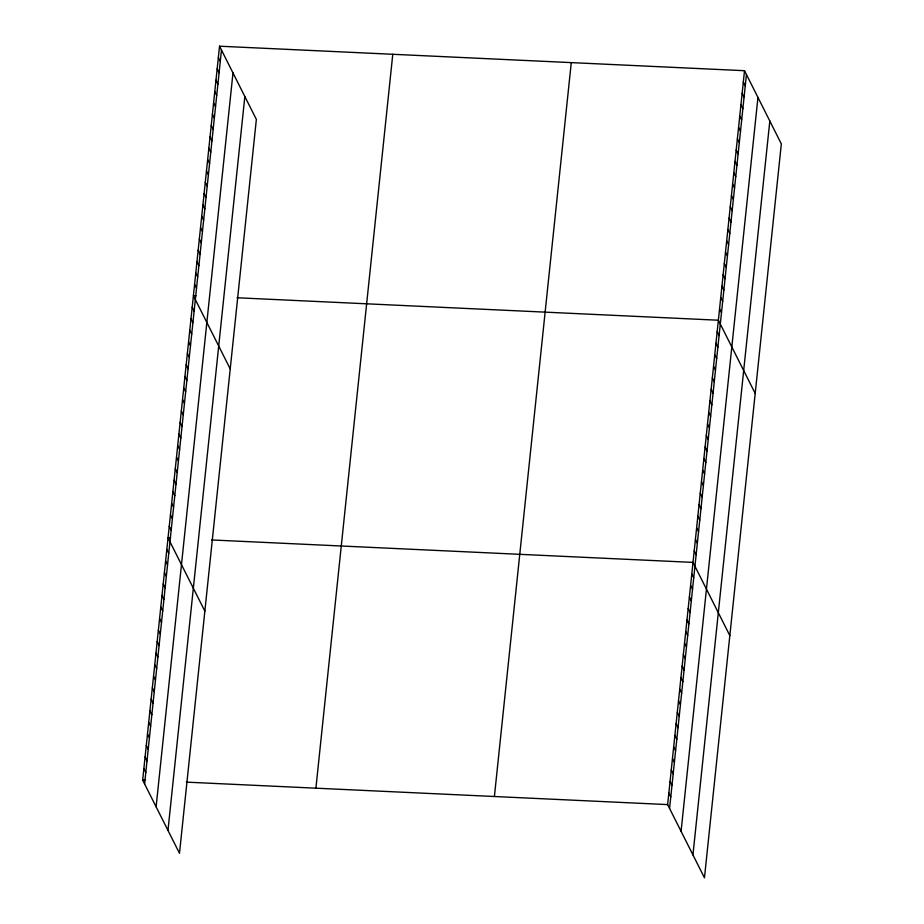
<?xml version="1.0" encoding="UTF-8"?>
<svg xmlns="http://www.w3.org/2000/svg" width="924" height="924" viewBox="0 0 924 924"><rect width="100%" height="100%" fill="white"/><g stroke="black" fill="none" stroke-linecap="round" stroke-linejoin="round"><path stroke-width="1.39" d="M219.542 46.2L256.364 119.404L179.487 853.302L142.666 780.099L219.542 46.2L744.513 70.698L781.334 143.901L704.458 877.8L667.636 804.596L744.513 70.698M144.594 783.933L221.471 50.035M156.11 806.825L232.987 72.927M167.972 830.41L244.848 96.512M315.904 788.184L392.781 54.285M494.398 796.511L571.275 62.613M669.565 808.431L746.442 74.532M681.08 831.323L757.957 97.424M692.942 854.908L769.819 121.009M195.969 295.842L193.405 295.726L230.226 368.93M237.029 297.759L718.375 320.224L755.197 393.428M170.605 538.034L168.029 537.907L204.851 611.122M211.665 539.951L693.012 562.404L729.833 635.608M142.666 780.099L145.23 780.214M186.302 782.131L667.636 804.596M743.323 82.04L745.252 85.874M742.134 93.382L744.063 97.216M740.944 104.724L742.873 108.558M739.754 116.066L741.683 119.901M738.576 127.408L740.505 131.243M737.387 138.75L739.316 142.585M736.197 150.092L738.126 153.927M735.007 161.434L736.936 165.269M733.818 172.776L735.747 176.611M732.628 184.119L734.557 187.953M731.438 195.461L733.367 199.295M730.26 206.803L732.189 210.637M729.071 218.145L731 221.979M727.881 229.487L729.81 233.322M726.691 240.829L728.62 244.664M725.502 252.171L727.431 256.006M724.312 263.513L726.241 267.348M723.122 274.855L725.051 278.69M721.944 286.197L723.873 290.032M720.755 297.54L722.684 301.374M719.565 308.882L721.494 312.716M717.163 331.751L719.091 335.585M715.961 343.289L717.89 347.124M714.749 354.816L716.678 358.651M713.547 366.354L715.476 370.189M712.335 377.881L714.264 381.716M711.134 389.42L713.062 393.254M709.921 400.947L711.85 404.781M708.708 412.485L710.637 416.32M707.507 424.012L709.436 427.847M706.294 435.551L708.223 439.385M705.093 447.077L707.022 450.912M703.88 458.616L705.809 462.45M702.667 470.143L704.596 473.977M701.466 481.681L703.395 485.516M700.253 493.208L702.182 497.043M699.052 504.747L700.981 508.581M697.839 516.273L699.768 520.108M696.627 527.812L698.567 531.647M695.426 539.339L697.354 543.173M694.213 550.877L696.142 554.712M691.799 573.943L693.728 577.777M690.598 585.47L692.526 589.304M689.385 597.008L691.314 600.843M688.172 608.535L690.101 612.369M686.971 620.073L688.9 623.908M685.758 631.6L687.687 635.435M684.557 643.139L686.486 646.973M683.344 654.666L685.273 658.5M682.131 666.204L684.06 670.039M680.93 677.731L682.859 681.566M679.717 689.269L681.646 693.104M678.516 700.796L680.445 704.631M677.304 712.335L679.232 716.169M676.102 723.862L678.031 727.696M674.89 735.4L676.818 739.235M673.677 746.927L675.606 750.762M672.476 758.465L674.404 762.3M671.263 769.992L673.192 773.827M670.062 781.531L671.991 785.365M668.849 793.058L670.778 796.892M218.353 57.542L220.282 61.377M217.163 68.884L219.092 72.719M215.973 80.226L217.902 84.061M214.784 91.568L216.713 95.403M213.594 102.91L215.523 106.745M212.416 114.253L214.345 118.087M211.226 125.595L213.155 129.429M210.037 136.937L211.966 140.771M208.847 148.279L210.776 152.113M207.657 159.621L209.586 163.456M206.468 170.963L208.397 174.798M205.278 182.305L207.207 186.14M204.1 193.647L206.029 197.482M202.91 204.989L204.839 208.824M201.721 216.332L203.65 220.166M200.531 227.674L202.46 231.508M199.341 239.016L201.27 242.85M198.152 250.358L200.081 254.192M196.962 261.7L198.891 265.535M195.784 273.042L197.713 276.877M194.594 284.384L196.523 288.219M192.192 307.253L194.121 311.088M190.991 318.792L192.92 322.626M189.778 330.318L191.707 334.153M188.565 341.857L190.494 345.692M187.364 353.384L189.293 357.218M186.151 364.922L188.08 368.757M184.95 376.449L186.879 380.284M183.737 387.988L185.666 391.822M182.536 399.514L184.465 403.349M181.323 411.053L183.252 414.888M180.111 422.58L182.04 426.414M178.91 434.118L180.838 437.953M177.697 445.645L179.626 449.48M176.496 457.184L178.424 461.018M175.283 468.711L177.212 472.545M174.07 480.249L175.999 484.084M172.869 491.776L174.798 495.611M171.656 503.314L173.585 507.149M170.455 514.841L172.384 518.687M169.242 526.38L171.171 530.214M166.828 549.445L168.757 553.28M165.615 560.972L167.544 564.818M164.414 572.51L166.343 576.345M163.202 584.037L165.13 587.883M162 595.576L163.929 599.41M160.788 607.103L162.716 610.949M159.575 618.641L161.504 622.476M158.374 630.168L160.302 634.014M157.161 641.706L159.09 645.541M155.96 653.233L157.888 657.079M154.747 664.772L156.676 668.606M153.534 676.299L155.463 680.145M152.333 687.837L154.262 691.672M151.12 699.364L153.049 703.21M149.919 710.903L151.848 714.737M148.706 722.429L150.635 726.276M147.505 733.968L149.434 737.802M146.292 745.495L148.221 749.341M145.08 757.033L147.008 760.868M143.878 768.56L145.807 772.406"/></g></svg>
